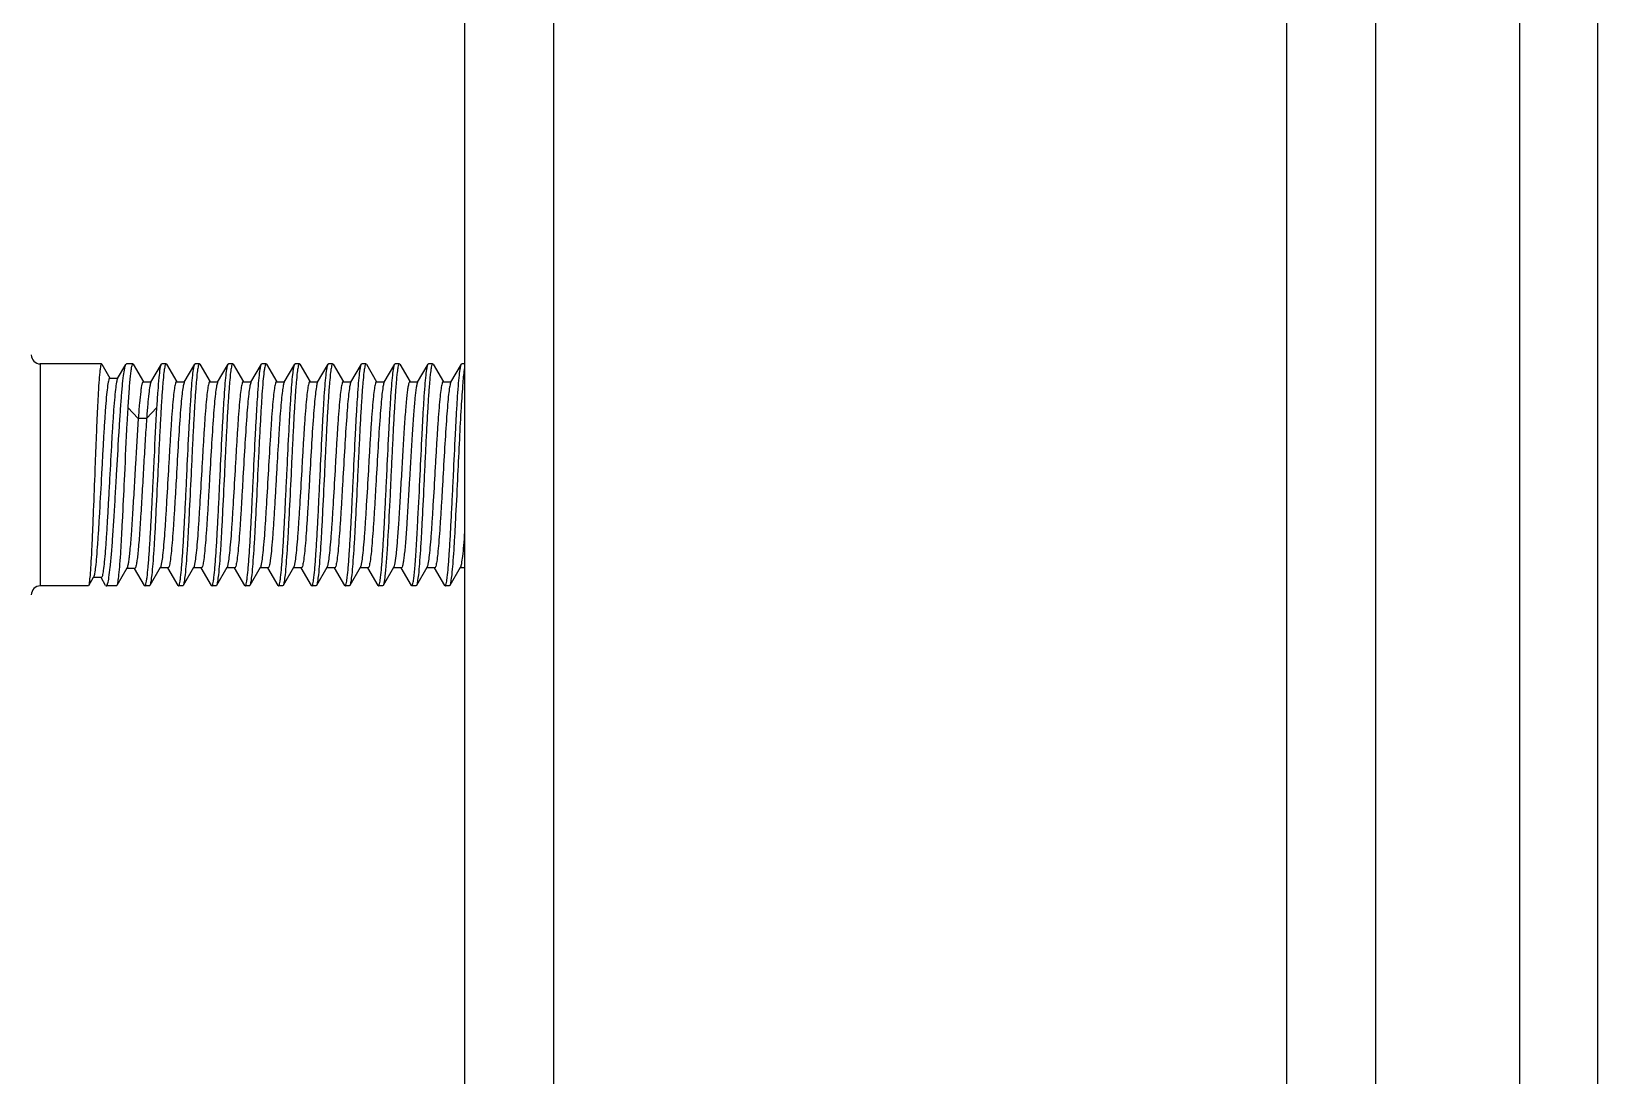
# Model space of a CAD drawing. Extents: x 27938 to 1507990, y 110129 to 923079.
# Drawn here: x 555063 to 555639, y 368319 to 368704 of the extents above; entities that cross this region are included whole.
import ezdxf

# ---------------------------------------------------------------- set-up
doc = ezdxf.new("R2010")
doc.units = 0
doc.header["$LTSCALE"] = 1000
doc.header["$MEASUREMENT"] = 0

msp = doc.modelspace()

# ---------------------------------------------------------------- linework, layer by layer
for p, q in [((555639.43, 366391), (555639.43, 369059.47)), ((555610.81, 366675.45), (555610.81, 368938.58)), ((555222.38, 368785.73), (555222.38, 366070.82)), ((555255.09, 368785.73), (555255.09, 366070.82)), ((555524.94, 368785.73), (555524.94, 366070.82)), ((555557.65, 368785.73), (555557.65, 366070.82)), ((555066.18, 368581.29), (555066.18, 368499.52)), ((555088.75, 368581.29), (555066.18, 368581.29)), ((555088.86, 368581.19), (555088.75, 368581.29)), ((555088.86, 368581.19), (555091.86, 368576.04)), ((555094.65, 368575.88), (555097.69, 368581.11)), ((555097.69, 368581.11), (555097.9, 368581.29)), ((555100.23, 368581.29), (555097.9, 368581.29)), ((555100.39, 368581.15), (555100.23, 368581.29)), ((555100.39, 368581.15), (555104.16, 368574.67)), ((555106.94, 368574.5), (555110.79, 368581.15)), ((555112.49, 368581.29), (555110.96, 368581.29)), ((555112.65, 368581.15), (555112.49, 368581.29)), ((555112.65, 368581.15), (555116.43, 368574.67)), ((555119.21, 368574.5), (555123.06, 368581.15)), ((555123.06, 368581.15), (555123.22, 368581.29)), ((555124.76, 368581.29), (555123.22, 368581.29)), ((555124.92, 368581.15), (555124.76, 368581.29)), ((555124.92, 368581.15), (555128.69, 368574.67)), ((555131.47, 368574.5), (555135.33, 368581.15)), ((555135.33, 368581.15), (555135.49, 368581.29)), ((555137.02, 368581.29), (555135.49, 368581.29)), ((555137.18, 368581.15), (555137.02, 368581.29)), ((555137.18, 368581.15), (555140.96, 368574.67)), ((555143.74, 368574.5), (555147.59, 368581.15)), ((555147.59, 368581.15), (555147.75, 368581.29)), ((555149.29, 368581.29), (555147.75, 368581.29)), ((555149.45, 368581.15), (555149.29, 368581.29)), ((555149.45, 368581.15), (555153.23, 368574.67)), ((555156, 368574.5), (555159.86, 368581.15)), ((555161.56, 368581.29), (555160.02, 368581.29)), ((555161.72, 368581.15), (555161.56, 368581.29)), ((555161.72, 368581.15), (555165.49, 368574.67)), ((555168.27, 368574.5), (555172.13, 368581.15)), ((555172.13, 368581.15), (555172.29, 368581.29)), ((555173.82, 368581.29), (555172.29, 368581.29)), ((555173.98, 368581.15), (555173.82, 368581.29)), ((555173.98, 368581.15), (555177.76, 368574.67)), ((555180.54, 368574.5), (555184.39, 368581.15)), ((555184.39, 368581.15), (555184.55, 368581.29)), ((555186.09, 368581.29), (555184.55, 368581.29)), ((555186.25, 368581.15), (555186.09, 368581.29)), ((555186.25, 368581.15), (555190.02, 368574.67)), ((555192.8, 368574.5), (555196.66, 368581.15)), ((555196.66, 368581.15), (555196.82, 368581.29)), ((555198.36, 368581.29), (555196.82, 368581.29)), ((555198.52, 368581.15), (555198.36, 368581.29)), ((555198.52, 368581.15), (555202.29, 368574.67)), ((555205.07, 368574.5), (555208.92, 368581.15)), ((555208.92, 368581.15), (555209.09, 368581.29)), ((555210.62, 368581.29), (555209.09, 368581.29)), ((555210.78, 368581.15), (555210.62, 368581.29)), ((555210.78, 368581.15), (555214.56, 368574.67)), ((555217.34, 368574.5), (555221.19, 368581.15)), ((555221.19, 368581.15), (555221.35, 368581.29)), ((555222.38, 368581.29), (555221.35, 368581.29)), ((555091.77, 368576.04), (555094.74, 368576.04)), ((555104.06, 368574.67), (555107.04, 368574.67)), ((555116.33, 368574.67), (555119.3, 368574.67)), ((555119.21, 368574.5), (555119.13, 368574.35)), ((555128.6, 368574.67), (555131.57, 368574.67)), ((555131.47, 368574.5), (555131.39, 368574.34)), ((555140.86, 368574.67), (555143.83, 368574.67)), ((555143.74, 368574.5), (555143.66, 368574.33)), ((555153.13, 368574.67), (555156.1, 368574.67)), ((555165.4, 368574.67), (555168.37, 368574.67)), ((555168.27, 368574.5), (555168.18, 368574.31)), ((555177.66, 368574.67), (555180.63, 368574.67)), ((555180.54, 368574.5), (555180.44, 368574.31)), ((555189.93, 368574.67), (555192.9, 368574.67)), ((555192.8, 368574.5), (555192.71, 368574.3)), ((555202.2, 368574.67), (555205.17, 368574.67)), ((555214.46, 368574.67), (555217.43, 368574.67)), ((555217.34, 368574.5), (555217.23, 368574.28)), ((555102.27, 368561.15), (555098.43, 368565.16)), ((555105.33, 368561.15), (555102.27, 368561.15)), ((555109.16, 368565.16), (555105.33, 368561.15)), ((555146.33, 368542.63), (555146.22, 368540.4)), ((555156.95, 368540.4), (555157.06, 368542.63)), ((555098.11, 368506.07), (555094.37, 368499.64)), ((555100.99, 368505.91), (555098.02, 368505.91)), ((555104.51, 368499.67), (555100.89, 368505.91)), ((555110.39, 368506.31), (555106.52, 368499.66)), ((555113.26, 368506.14), (555110.29, 368506.14)), ((555116.93, 368499.66), (555113.17, 368506.14)), ((555122.66, 368506.31), (555118.79, 368499.66)), ((555125.53, 368506.14), (555122.56, 368506.14)), ((555129.19, 368499.66), (555125.43, 368506.14)), ((555134.92, 368506.31), (555131.05, 368499.66)), ((555137.8, 368506.14), (555134.83, 368506.14)), ((555141.46, 368499.66), (555137.7, 368506.14)), ((555147.19, 368506.31), (555143.32, 368499.66)), ((555150.06, 368506.14), (555147.09, 368506.14)), ((555153.73, 368499.66), (555149.97, 368506.14)), ((555159.45, 368506.31), (555155.58, 368499.66)), ((555162.33, 368506.14), (555159.36, 368506.14)), ((555165.99, 368499.66), (555162.23, 368506.14)), ((555171.72, 368506.31), (555167.85, 368499.66)), ((555174.6, 368506.14), (555171.63, 368506.14)), ((555178.26, 368499.66), (555174.5, 368506.14)), ((555183.99, 368506.31), (555180.12, 368499.66)), ((555186.86, 368506.14), (555183.89, 368506.14)), ((555190.53, 368499.66), (555186.77, 368506.14)), ((555196.25, 368506.31), (555192.38, 368499.66)), ((555199.13, 368506.14), (555196.16, 368506.14)), ((555202.79, 368499.66), (555199.03, 368506.14)), ((555208.52, 368506.31), (555204.65, 368499.66)), ((555211.39, 368506.14), (555208.42, 368506.14)), ((555215.06, 368499.66), (555211.3, 368506.14)), ((555220.79, 368506.31), (555216.92, 368499.66)), ((555222.38, 368506.14), (555220.69, 368506.14)), ((555083.87, 368499.52), (555066.18, 368499.52)), ((555083.96, 368499.59), (555083.87, 368499.52)), ((555085.71, 368502.61), (555083.96, 368499.59)), ((555085.8, 368502.76), (555085.71, 368502.61)), ((555088.69, 368502.61), (555085.71, 368502.61)), ((555090.27, 368499.74), (555088.62, 368502.57)), ((555090.27, 368499.74), (555090.52, 368499.52)), ((555094.23, 368499.52), (555090.52, 368499.52)), ((555094.37, 368499.64), (555094.23, 368499.52)), ((555104.51, 368499.67), (555104.69, 368499.52)), ((555106.36, 368499.52), (555104.69, 368499.52)), ((555106.52, 368499.66), (555106.36, 368499.52)), ((555116.93, 368499.66), (555117.09, 368499.52)), ((555118.63, 368499.52), (555117.09, 368499.52)), ((555118.79, 368499.66), (555118.63, 368499.52)), ((555129.19, 368499.66), (555129.36, 368499.52)), ((555130.89, 368499.52), (555129.36, 368499.52)), ((555131.05, 368499.66), (555130.89, 368499.52)), ((555141.46, 368499.66), (555141.62, 368499.52)), ((555143.16, 368499.52), (555141.62, 368499.52)), ((555143.32, 368499.66), (555143.16, 368499.52)), ((555153.73, 368499.66), (555153.89, 368499.52)), ((555155.42, 368499.52), (555153.89, 368499.52)), ((555155.58, 368499.66), (555155.42, 368499.52)), ((555165.99, 368499.66), (555166.15, 368499.52)), ((555167.69, 368499.52), (555166.15, 368499.52)), ((555167.85, 368499.66), (555167.69, 368499.52)), ((555178.26, 368499.66), (555178.42, 368499.52)), ((555179.96, 368499.52), (555178.42, 368499.52)), ((555180.12, 368499.66), (555179.96, 368499.52)), ((555190.53, 368499.66), (555190.69, 368499.52)), ((555192.22, 368499.52), (555190.69, 368499.52)), ((555192.38, 368499.66), (555192.22, 368499.52)), ((555202.79, 368499.66), (555202.95, 368499.52)), ((555204.49, 368499.52), (555202.95, 368499.52)), ((555204.65, 368499.66), (555204.49, 368499.52)), ((555215.06, 368499.66), (555215.22, 368499.52)), ((555216.76, 368499.52), (555215.22, 368499.52)), ((555216.92, 368499.66), (555216.76, 368499.52))]:
    msp.add_line(p, q)
for centre, start, end in [((555066.18, 368584.56), 180, 270), ((555066.18, 368496.25), 90, 180)]:
    msp.add_arc(centre, 3.27, start, end)
for points, knots in [([(555088.75, 368581.29), (555088.66, 368581.29), (555088.52, 368580.94), (555088.4, 368580.41), (555088.24, 368579.4), (555088.01, 368577.39), (555087.74, 368573.97), (555087.44, 368568.95), (555087.14, 368562.83), (555086.83, 368555.85), (555086.53, 368548.28), (555086.33, 368543.06), (555086.23, 368540.4)], [0, 0, 0, 0, 0.006203, 0.021073, 0.045141, 0.078305, 0.170688, 0.294821, 0.44599, 0.618417, 0.805472, 1, 1, 1, 1]), ([(555094.29, 368540.4), (555094.57, 368545.32), (555094.98, 368552.48), (555095.56, 368561.65), (555095.97, 368567.6), (555096.39, 368572.62), (555096.77, 368576.57), (555097.19, 368579.26), (555097.44, 368580.68), (555097.69, 368581.11)], [0, 0, 0, 0, 0.361155, 0.526427, 0.673911, 0.798642, 0.896457, 0.964179, 1, 1, 1, 1]), ([(555100.23, 368581.29), (555100.11, 368581.29), (555099.91, 368580.81), (555099.74, 368580.08), (555099.51, 368578.7), (555099.3, 368576.88), (555099.08, 368574.56), (555098.77, 368570.6), (555098.56, 368567.42), (555098.43, 368565.16)], [0, 0, 0, 0, 0.021546, 0.072917, 0.155846, 0.269667, 0.412995, 0.584026, 1, 1, 1, 1]), ([(555109.16, 368565.16), (555109.28, 368567.23), (555109.52, 368570.94), (555109.91, 368575.74), (555110.24, 368578.82), (555110.55, 368580.44), (555110.69, 368580.98), (555110.79, 368581.15)], [0, 0, 0, 0, 0.387446, 0.690986, 0.897716, 0.962073, 1, 1, 1, 1]), ([(555112.49, 368581.29), (555112.4, 368581.29), (555112.22, 368580.96), (555112.08, 368580.41), (555111.88, 368579.4), (555111.61, 368577.38), (555111.29, 368573.96), (555110.92, 368568.95), (555110.55, 368562.83), (555110.18, 368555.85), (555109.8, 368548.28), (555109.55, 368543.06), (555109.43, 368540.4)], [0, 0, 0, 0, 0.006697, 0.021779, 0.045964, 0.079194, 0.171609, 0.295674, 0.446694, 0.618911, 0.805729, 1, 1, 1, 1]), ([(555110.79, 368581.15), (555110.82, 368581.19), (555110.86, 368581.25), (555110.93, 368581.29), (555110.96, 368581.29)], [0, 0, 0, 0, 0.600476, 1, 1, 1, 1]), ([(555120.16, 368540.4), (555120.39, 368545.36), (555120.73, 368552.58), (555121.23, 368561.81), (555121.58, 368567.78), (555121.94, 368572.81), (555122.25, 368576.74), (555122.63, 368579.37), (555122.83, 368580.76), (555123.06, 368581.15)], [0, 0, 0, 0, 0.363963, 0.530225, 0.678242, 0.802937, 0.90006, 0.966368, 1, 1, 1, 1]), ([(555124.76, 368581.29), (555124.67, 368581.29), (555124.49, 368580.96), (555124.34, 368580.41), (555124.15, 368579.4), (555123.88, 368577.38), (555123.55, 368573.97), (555123.19, 368568.95), (555122.82, 368562.83), (555122.44, 368555.85), (555122.07, 368548.28), (555121.82, 368543.06), (555121.69, 368540.4)], [0, 0, 0, 0, 0.006689, 0.021764, 0.045941, 0.079165, 0.171569, 0.295632, 0.446659, 0.618889, 0.805716, 1, 1, 1, 1]), ([(555132.42, 368540.4), (555132.66, 368545.36), (555133, 368552.58), (555133.49, 368561.81), (555133.84, 368567.78), (555134.2, 368572.81), (555134.52, 368576.74), (555134.9, 368579.37), (555135.1, 368580.76), (555135.33, 368581.15)], [0, 0, 0, 0, 0.363959, 0.530225, 0.678245, 0.80294, 0.900061, 0.966367, 1, 1, 1, 1]), ([(555137.02, 368581.29), (555136.93, 368581.29), (555136.75, 368580.96), (555136.61, 368580.41), (555136.42, 368579.4), (555136.15, 368577.39), (555135.82, 368573.97), (555135.46, 368568.95), (555135.08, 368562.83), (555134.71, 368555.85), (555134.33, 368548.28), (555134.08, 368543.06), (555133.96, 368540.4)], [0, 0, 0, 0, 0.00668, 0.021743, 0.045911, 0.079128, 0.171521, 0.29558, 0.446613, 0.618858, 0.805701, 1, 1, 1, 1]), ([(555144.69, 368540.4), (555144.92, 368545.36), (555145.27, 368552.58), (555145.76, 368561.81), (555146.11, 368567.78), (555146.47, 368572.81), (555146.79, 368576.74), (555147.16, 368579.37), (555147.36, 368580.76), (555147.59, 368581.15)], [0, 0, 0, 0, 0.363957, 0.530226, 0.678247, 0.80294, 0.900059, 0.966367, 1, 1, 1, 1]), ([(555149.29, 368581.29), (555149.2, 368581.29), (555149.03, 368580.99), (555148.89, 368580.47), (555148.7, 368579.53), (555148.44, 368577.65), (555148.13, 368574.45), (555147.78, 368569.74), (555147.42, 368563.98), (555147.05, 368557.38), (555146.69, 368550.16), (555146.45, 368545.18), (555146.33, 368542.63)], [0, 0, 0, 0, 0.006689, 0.021571, 0.045424, 0.078208, 0.169526, 0.292465, 0.442701, 0.6149, 0.802905, 1, 1, 1, 1]), ([(555157.06, 368542.63), (555157.29, 368547.36), (555157.62, 368554.22), (555158.09, 368562.98), (555158.43, 368568.61), (555158.77, 368573.32), (555159.08, 368577), (555159.44, 368579.47), (555159.64, 368580.78), (555159.86, 368581.15)], [0, 0, 0, 0, 0.367266, 0.533405, 0.680662, 0.804347, 0.900563, 0.966339, 1, 1, 1, 1]), ([(555161.56, 368581.29), (555161.47, 368581.29), (555161.29, 368580.96), (555161.14, 368580.41), (555160.95, 368579.4), (555160.68, 368577.38), (555160.35, 368573.97), (555159.99, 368568.95), (555159.62, 368562.83), (555159.24, 368555.85), (555158.87, 368548.28), (555158.62, 368543.06), (555158.49, 368540.4)], [0, 0, 0, 0, 0.006689, 0.021763, 0.04594, 0.079164, 0.171568, 0.295631, 0.446657, 0.618886, 0.805714, 1, 1, 1, 1]), ([(555159.86, 368581.15), (555159.88, 368581.19), (555159.92, 368581.25), (555159.99, 368581.29), (555160.02, 368581.29)], [0, 0, 0, 0, 0.600612, 1, 1, 1, 1]), ([(555169.22, 368540.4), (555169.46, 368545.36), (555169.8, 368552.58), (555170.29, 368561.81), (555170.64, 368567.78), (555171, 368572.81), (555171.32, 368576.74), (555171.7, 368579.37), (555171.9, 368580.76), (555172.13, 368581.15)], [0, 0, 0, 0, 0.363961, 0.530225, 0.678245, 0.802939, 0.90006, 0.966367, 1, 1, 1, 1]), ([(555173.82, 368581.29), (555173.73, 368581.29), (555173.55, 368580.96), (555173.41, 368580.41), (555173.22, 368579.4), (555172.95, 368577.39), (555172.62, 368573.97), (555172.25, 368568.95), (555171.88, 368562.83), (555171.51, 368555.85), (555171.13, 368548.28), (555170.88, 368543.06), (555170.76, 368540.4)], [0, 0, 0, 0, 0.006676, 0.021733, 0.045899, 0.079113, 0.171508, 0.295569, 0.446596, 0.61884, 0.805693, 1, 1, 1, 1]), ([(555181.49, 368540.4), (555181.72, 368545.36), (555182.07, 368552.58), (555182.56, 368561.81), (555182.91, 368567.78), (555183.27, 368572.81), (555183.58, 368576.74), (555183.96, 368579.37), (555184.16, 368580.76), (555184.39, 368581.15)], [0, 0, 0, 0, 0.363962, 0.530226, 0.678239, 0.802933, 0.900057, 0.966368, 1, 1, 1, 1]), ([(555186.09, 368581.29), (555186, 368581.29), (555185.82, 368580.96), (555185.68, 368580.41), (555185.48, 368579.4), (555185.21, 368577.38), (555184.89, 368573.96), (555184.52, 368568.95), (555184.15, 368562.83), (555183.77, 368555.85), (555183.4, 368548.28), (555183.15, 368543.06), (555183.02, 368540.4)], [0, 0, 0, 0, 0.006697, 0.021779, 0.045964, 0.079195, 0.171609, 0.295674, 0.446694, 0.618911, 0.805729, 1, 1, 1, 1]), ([(555193.75, 368540.4), (555193.99, 368545.36), (555194.33, 368552.58), (555194.82, 368561.81), (555195.17, 368567.78), (555195.53, 368572.81), (555195.85, 368576.74), (555196.23, 368579.37), (555196.43, 368580.76), (555196.66, 368581.15)], [0, 0, 0, 0, 0.363963, 0.530225, 0.678242, 0.802937, 0.90006, 0.966368, 1, 1, 1, 1]), ([(555198.36, 368581.29), (555198.26, 368581.29), (555198.08, 368580.96), (555197.94, 368580.41), (555197.75, 368579.4), (555197.48, 368577.38), (555197.15, 368573.97), (555196.79, 368568.95), (555196.41, 368562.83), (555196.04, 368555.85), (555195.67, 368548.28), (555195.42, 368543.06), (555195.29, 368540.4)], [0, 0, 0, 0, 0.006686, 0.021758, 0.045933, 0.079154, 0.171555, 0.295617, 0.446646, 0.618881, 0.805711, 1, 1, 1, 1]), ([(555206.02, 368540.4), (555206.26, 368545.36), (555206.6, 368552.58), (555207.09, 368561.81), (555207.44, 368567.78), (555207.8, 368572.81), (555208.12, 368576.74), (555208.5, 368579.37), (555208.7, 368580.76), (555208.92, 368581.15)], [0, 0, 0, 0, 0.363958, 0.530225, 0.678245, 0.80294, 0.90006, 0.966367, 1, 1, 1, 1]), ([(555210.62, 368581.29), (555210.53, 368581.29), (555210.35, 368580.96), (555210.21, 368580.41), (555210.01, 368579.4), (555209.75, 368577.39), (555209.42, 368573.97), (555209.05, 368568.95), (555208.68, 368562.83), (555208.31, 368555.85), (555207.93, 368548.28), (555207.68, 368543.06), (555207.56, 368540.4)], [0, 0, 0, 0, 0.006677, 0.021736, 0.045902, 0.079117, 0.171507, 0.295565, 0.446598, 0.618848, 0.805696, 1, 1, 1, 1]), ([(555218.29, 368540.4), (555218.52, 368545.36), (555218.87, 368552.58), (555219.36, 368561.81), (555219.71, 368567.78), (555220.07, 368572.81), (555220.38, 368576.74), (555220.76, 368579.37), (555220.96, 368580.76), (555221.19, 368581.15)], [0, 0, 0, 0, 0.363957, 0.530228, 0.678248, 0.80294, 0.900058, 0.966367, 1, 1, 1, 1]), ([(555222.38, 368579.89), (555222.04, 368578.07), (555221.62, 368573.19), (555221.01, 368564.4), (555220.43, 368553.07), (555220.03, 368544.78), (555219.82, 368540.4)], [0, 0, 0, 0, 0.140058, 0.370691, 0.667791, 1, 1, 1, 1]), ([(555091.77, 368576.04), (555091.68, 368576.04), (555091.5, 368575.76), (555091.36, 368575.26), (555091.16, 368574.4), (555090.9, 368572.64), (555090.57, 368569.68), (555090.21, 368565.33), (555089.84, 368560.03), (555089.47, 368553.98), (555089.11, 368547.4), (555088.62, 368538.29), (555088.14, 368529.31), (555087.64, 368520.77), (555087.29, 368515.23), (555086.93, 368510.57), (555086.6, 368506.91), (555086.23, 368504.44), (555086.02, 368503.14), (555085.8, 368502.76)], [0, 0, 0, 0, 0.003488, 0.010904, 0.022688, 0.038824, 0.083607, 0.143647, 0.216697, 0.300025, 0.390537, 0.484902, 0.671459, 0.756962, 0.833182, 0.897479, 0.947675, 0.982144, 1, 1, 1, 1]), ([(555094.65, 368575.88), (555094.42, 368575.48), (555094.2, 368574.1), (555093.81, 368571.52), (555093.47, 368567.71), (555093.1, 368562.88), (555092.73, 368557.19), (555092.23, 368548.53), (555091.75, 368539.49), (555091.26, 368530.4), (555090.9, 368523.92), (555090.54, 368518), (555090.18, 368512.86), (555089.83, 368508.66), (555089.5, 368505.59), (555089.18, 368503.68), (555088.94, 368502.87), (555088.77, 368502.61), (555088.69, 368502.61)], [0, 0, 0, 0, 0.018844, 0.055045, 0.107437, 0.174076, 0.252464, 0.339678, 0.527511, 0.621285, 0.710453, 0.791854, 0.862644, 0.920393, 0.963178, 0.989688, 0.996707, 1, 1, 1, 1]), ([(555104.06, 368574.67), (555103.96, 368574.67), (555103.75, 368574.29), (555103.58, 368573.65), (555103.35, 368572.5), (555103.04, 368570.21), (555102.66, 368566.36), (555102.4, 368563.04), (555102.27, 368561.15)], [0, 0, 0, 0, 0.023235, 0.075178, 0.15823, 0.271917, 0.585415, 1, 1, 1, 1]), ([(555106.94, 368574.5), (555106.69, 368574.08), (555106.46, 368572.64), (555106.05, 368569.92), (555105.7, 368565.91), (555105.46, 368562.86), (555105.33, 368561.15)], [0, 0, 0, 0, 0.108395, 0.316903, 0.618184, 1, 1, 1, 1]), ([(555116.33, 368574.67), (555116.25, 368574.67), (555116.07, 368574.43), (555115.83, 368573.64), (555115.5, 368571.83), (555115.17, 368568.91), (555114.81, 368564.92), (555114.45, 368560.07), (555114.09, 368554.5), (555113.72, 368548.43), (555113.24, 368539.95), (555112.76, 368531.55), (555112.27, 368523.53), (555111.91, 368518.29), (555111.54, 368513.84), (555111.21, 368510.34), (555110.83, 368507.95), (555110.61, 368506.68), (555110.39, 368506.31)], [0, 0, 0, 0, 0.003515, 0.010772, 0.037949, 0.081609, 0.140308, 0.211978, 0.294061, 0.383612, 0.477415, 0.664253, 0.750571, 0.827952, 0.893624, 0.945254, 0.981055, 1, 1, 1, 1]), ([(555119.13, 368574.35), (555118.94, 368573.88), (555118.69, 368572.5), (555118.33, 368569.92), (555117.99, 368566.3), (555117.48, 368559.8), (555116.89, 368550.28), (555116.32, 368540.18), (555115.84, 368531.82), (555115.48, 368525.85), (555115.12, 368520.4), (555114.77, 368515.65), (555114.41, 368511.76), (555114.08, 368508.91), (555113.76, 368507.14), (555113.52, 368506.37), (555113.34, 368506.14), (555113.26, 368506.14)], [0, 0, 0, 0, 0.022098, 0.060554, 0.114206, 0.18123, 0.34569, 0.53115, 0.623722, 0.711849, 0.792446, 0.862698, 0.92016, 0.962863, 0.989437, 0.99654, 1, 1, 1, 1]), ([(555128.6, 368574.67), (555128.52, 368574.67), (555128.34, 368574.43), (555128.1, 368573.64), (555127.77, 368571.83), (555127.43, 368568.91), (555127.08, 368564.92), (555126.72, 368560.07), (555126.35, 368554.5), (555125.99, 368548.43), (555125.5, 368539.95), (555125.03, 368531.55), (555124.53, 368523.53), (555124.17, 368518.29), (555123.81, 368513.84), (555123.47, 368510.34), (555123.1, 368507.95), (555122.87, 368506.68), (555122.66, 368506.31)], [0, 0, 0, 0, 0.003515, 0.010772, 0.037949, 0.081609, 0.140308, 0.211978, 0.294061, 0.383612, 0.477415, 0.664253, 0.750571, 0.827952, 0.893624, 0.945254, 0.981055, 1, 1, 1, 1]), ([(555131.39, 368574.34), (555131.2, 368573.87), (555130.95, 368572.49), (555130.6, 368569.9), (555130.26, 368566.27), (555129.75, 368559.76), (555129.16, 368550.25), (555128.58, 368540.15), (555128.1, 368531.79), (555127.75, 368525.83), (555127.39, 368520.39), (555127.03, 368515.64), (555126.68, 368511.76), (555126.35, 368508.9), (555126.03, 368507.14), (555125.79, 368506.37), (555125.61, 368506.14), (555125.53, 368506.14)], [0, 0, 0, 0, 0.022237, 0.060809, 0.11455, 0.181633, 0.346125, 0.531524, 0.624042, 0.712107, 0.792639, 0.862829, 0.920237, 0.962898, 0.989446, 0.996542, 1, 1, 1, 1]), ([(555140.86, 368574.67), (555140.78, 368574.67), (555140.6, 368574.43), (555140.36, 368573.64), (555140.04, 368571.83), (555139.7, 368568.91), (555139.34, 368564.92), (555138.98, 368560.07), (555138.62, 368554.5), (555138.26, 368548.43), (555137.77, 368539.95), (555137.3, 368531.55), (555136.8, 368523.53), (555136.44, 368518.29), (555136.07, 368513.84), (555135.74, 368510.34), (555135.37, 368507.95), (555135.14, 368506.68), (555134.92, 368506.31)], [0, 0, 0, 0, 0.003515, 0.010772, 0.037949, 0.081609, 0.140308, 0.211978, 0.294061, 0.383612, 0.477416, 0.664253, 0.750571, 0.827952, 0.893624, 0.945254, 0.981055, 1, 1, 1, 1]), ([(555143.66, 368574.33), (555143.46, 368573.86), (555143.22, 368572.47), (555142.86, 368569.87), (555142.52, 368566.24), (555142.01, 368559.73), (555141.42, 368550.21), (555140.85, 368540.12), (555140.37, 368531.77), (555140.01, 368525.81), (555139.65, 368520.37), (555139.3, 368515.63), (555138.94, 368511.75), (555138.61, 368508.9), (555138.29, 368507.14), (555138.05, 368506.37), (555137.88, 368506.14), (555137.8, 368506.14)], [0, 0, 0, 0, 0.022376, 0.061065, 0.114893, 0.182035, 0.346559, 0.531898, 0.624361, 0.712364, 0.792832, 0.86296, 0.920314, 0.962934, 0.989455, 0.996544, 1, 1, 1, 1]), ([(555153.13, 368574.67), (555153.05, 368574.67), (555152.87, 368574.43), (555152.63, 368573.65), (555152.3, 368571.85), (555151.97, 368568.94), (555151.61, 368564.99), (555151.26, 368560.16), (555150.75, 368552.49), (555150.41, 368546.44), (555150.17, 368542.27)], [0, 0, 0, 0, 0.007368, 0.022553, 0.07941, 0.170757, 0.293599, 0.443643, 0.615565, 1, 1, 1, 1]), ([(555156, 368574.5), (555155.81, 368574.16), (555155.59, 368573.03), (555155.25, 368570.91), (555154.93, 368567.8), (555154.59, 368563.85), (555154.25, 368559.16), (555153.79, 368551.89), (555153.46, 368546.19), (555153.24, 368542.27)], [0, 0, 0, 0, 0.036414, 0.10397, 0.201071, 0.324823, 0.471425, 0.636308, 1, 1, 1, 1]), ([(555165.4, 368574.67), (555165.32, 368574.67), (555165.14, 368574.43), (555164.89, 368573.64), (555164.57, 368571.83), (555164.23, 368568.91), (555163.87, 368564.92), (555163.52, 368560.07), (555163.15, 368554.5), (555162.79, 368548.43), (555162.3, 368539.95), (555161.83, 368531.55), (555161.33, 368523.53), (555160.97, 368518.29), (555160.61, 368513.84), (555160.27, 368510.34), (555159.9, 368507.95), (555159.67, 368506.68), (555159.45, 368506.31)], [0, 0, 0, 0, 0.003516, 0.010772, 0.037949, 0.081609, 0.140308, 0.211978, 0.294061, 0.383612, 0.477416, 0.664254, 0.750571, 0.827952, 0.893624, 0.945254, 0.981055, 1, 1, 1, 1]), ([(555168.18, 368574.31), (555167.99, 368573.83), (555167.74, 368572.43), (555167.39, 368569.82), (555167.05, 368566.17), (555166.54, 368559.66), (555165.95, 368550.15), (555165.38, 368540.06), (555164.9, 368531.72), (555164.54, 368525.77), (555164.18, 368520.34), (555163.83, 368515.61), (555163.47, 368511.74), (555163.15, 368508.89), (555162.82, 368507.14), (555162.58, 368506.37), (555162.41, 368506.14), (555162.33, 368506.14)], [0, 0, 0, 0, 0.022654, 0.061574, 0.115578, 0.182837, 0.347426, 0.532643, 0.624999, 0.712877, 0.793216, 0.863221, 0.920468, 0.963004, 0.989473, 0.996549, 1, 1, 1, 1]), ([(555177.66, 368574.67), (555177.58, 368574.67), (555177.4, 368574.43), (555177.16, 368573.64), (555176.83, 368571.83), (555176.5, 368568.91), (555176.14, 368564.92), (555175.78, 368560.07), (555175.42, 368554.5), (555175.05, 368548.43), (555174.57, 368539.95), (555174.1, 368531.55), (555173.6, 368523.53), (555173.24, 368518.29), (555172.87, 368513.84), (555172.54, 368510.34), (555172.17, 368507.95), (555171.94, 368506.68), (555171.72, 368506.31)], [0, 0, 0, 0, 0.003516, 0.010771, 0.037949, 0.081609, 0.140308, 0.211978, 0.294061, 0.383613, 0.477416, 0.664254, 0.750571, 0.827952, 0.893624, 0.945254, 0.981055, 1, 1, 1, 1]), ([(555180.44, 368574.31), (555180.25, 368573.82), (555180.01, 368572.42), (555179.65, 368569.8), (555179.31, 368566.14), (555178.8, 368559.63), (555178.21, 368550.11), (555177.64, 368540.03), (555177.16, 368531.69), (555176.81, 368525.75), (555176.45, 368520.33), (555176.09, 368515.6), (555175.74, 368511.73), (555175.41, 368508.89), (555175.09, 368507.14), (555174.85, 368506.37), (555174.67, 368506.14), (555174.6, 368506.14)], [0, 0, 0, 0, 0.022792, 0.061828, 0.11592, 0.183237, 0.347858, 0.533014, 0.625317, 0.713133, 0.793408, 0.863351, 0.920544, 0.963039, 0.989482, 0.996551, 1, 1, 1, 1]), ([(555189.93, 368574.67), (555189.85, 368574.67), (555189.67, 368574.43), (555189.43, 368573.64), (555189.1, 368571.83), (555188.77, 368568.91), (555188.41, 368564.92), (555188.05, 368560.07), (555187.68, 368554.5), (555187.32, 368548.43), (555186.84, 368539.95), (555186.36, 368531.55), (555185.86, 368523.53), (555185.5, 368518.29), (555185.14, 368513.84), (555184.8, 368510.34), (555184.43, 368507.95), (555184.21, 368506.68), (555183.99, 368506.31)], [0, 0, 0, 0, 0.003516, 0.010771, 0.037949, 0.081609, 0.140308, 0.211978, 0.294061, 0.383613, 0.477416, 0.664254, 0.750571, 0.827952, 0.893624, 0.945254, 0.981055, 1, 1, 1, 1]), ([(555192.71, 368574.3), (555192.52, 368573.81), (555192.27, 368572.4), (555191.92, 368569.77), (555191.58, 368566.11), (555191.07, 368559.59), (555190.48, 368550.08), (555189.91, 368540), (555189.43, 368531.67), (555189.07, 368525.73), (555188.71, 368520.31), (555188.36, 368515.59), (555188.01, 368511.73), (555187.68, 368508.89), (555187.36, 368507.14), (555187.12, 368506.37), (555186.94, 368506.14), (555186.86, 368506.14)], [0, 0, 0, 0, 0.022931, 0.062083, 0.116262, 0.183637, 0.34829, 0.533386, 0.625634, 0.713389, 0.793599, 0.863481, 0.920621, 0.963074, 0.989491, 0.996553, 1, 1, 1, 1]), ([(555202.2, 368574.67), (555202.06, 368574.67), (555201.83, 368574.15), (555201.64, 368573.34), (555201.38, 368571.82), (555201.14, 368569.84), (555200.88, 368567.31), (555200.53, 368563.08), (555200.1, 368556.88), (555199.6, 368548.71), (555199.1, 368539.96), (555198.61, 368531.24), (555198.25, 368525.5), (555198.07, 368522.75)], [0, 0, 0, 0, 0.007549, 0.025288, 0.053782, 0.092698, 0.14142, 0.199125, 0.337396, 0.498012, 0.669894, 0.841157, 1, 1, 1, 1]), ([(555205.07, 368574.5), (555204.95, 368574.29), (555204.77, 368573.64), (555204.4, 368571.7), (555204.01, 368568.06), (555203.54, 368562.46), (555203.07, 368555.46), (555202.6, 368547.52), (555201.97, 368536.51), (555201.5, 368528.2), (555201.14, 368522.75)], [0, 0, 0, 0, 0.014139, 0.038106, 0.114569, 0.22512, 0.362916, 0.519336, 0.684562, 1, 1, 1, 1]), ([(555214.46, 368574.67), (555214.38, 368574.67), (555214.2, 368574.43), (555213.96, 368573.64), (555213.63, 368571.83), (555213.3, 368568.91), (555212.94, 368564.92), (555212.58, 368560.07), (555212.22, 368554.5), (555211.85, 368548.43), (555211.37, 368539.95), (555210.89, 368531.55), (555210.4, 368523.53), (555210.04, 368518.29), (555209.67, 368513.84), (555209.34, 368510.34), (555208.97, 368507.95), (555208.74, 368506.68), (555208.52, 368506.31)], [0, 0, 0, 0, 0.003516, 0.010771, 0.037949, 0.081609, 0.140308, 0.211978, 0.294061, 0.383613, 0.477416, 0.664254, 0.750571, 0.827952, 0.893624, 0.945254, 0.981055, 1, 1, 1, 1]), ([(555217.23, 368574.28), (555217.05, 368573.78), (555216.79, 368572.36), (555216.44, 368569.72), (555216.1, 368566.05), (555215.59, 368559.53), (555215.01, 368550.01), (555214.44, 368539.94), (555213.96, 368531.62), (555213.6, 368525.69), (555213.24, 368520.28), (555212.89, 368515.57), (555212.54, 368511.71), (555212.21, 368508.88), (555211.89, 368507.13), (555211.65, 368506.37), (555211.47, 368506.14), (555211.39, 368506.14)], [0, 0, 0, 0, 0.023208, 0.06259, 0.116944, 0.184435, 0.349152, 0.534126, 0.626268, 0.713899, 0.79398, 0.86374, 0.920773, 0.963144, 0.989509, 0.996558, 1, 1, 1, 1]), ([(555098.43, 368565.16), (555098.32, 368563.29), (555097.85, 368555.04), (555097.47, 368546.79), (555097.17, 368540.4)], [0, 0, 0, 0, 0.22604, 1, 1, 1, 1]), ([(555102.27, 368561.15), (555101.87, 368555.57), (555101.37, 368546.95), (555100.72, 368535.41), (555100.22, 368526.86), (555099.72, 368519.25), (555099.29, 368513.75), (555098.92, 368510.22), (555098.67, 368508.33), (555098.42, 368507.01), (555098.24, 368506.3), (555098.11, 368506.07)], [0, 0, 0, 0, 0.303539, 0.468638, 0.62733, 0.768529, 0.882427, 0.926602, 0.961222, 0.985757, 1, 1, 1, 1]), ([(555105.33, 368561.15), (555105.14, 368558.38), (555104.76, 368552.52), (555104.24, 368543.48), (555103.71, 368534.21), (555103.19, 368525.4), (555102.74, 368518.67), (555102.36, 368514.02), (555102.1, 368511.24), (555101.84, 368509.06), (555101.57, 368507.38), (555101.37, 368506.49), (555101.13, 368505.91), (555100.99, 368505.91)], [0, 0, 0, 0, 0.15003, 0.317321, 0.489066, 0.652114, 0.794019, 0.853588, 0.904016, 0.944371, 0.97394, 0.992316, 1, 1, 1, 1]), ([(555107.88, 368540.4), (555107.98, 368542.61), (555108.39, 368550.86), (555108.8, 368559.11), (555109.16, 368565.16)], [0, 0, 0, 0, 0.2673, 1, 1, 1, 1]), ([(555086.23, 368540.4), (555086.04, 368535.38), (555085.76, 368528.07), (555085.37, 368518.74), (555085.1, 368512.72), (555084.81, 368507.7), (555084.59, 368503.81), (555084.26, 368501.28), (555084.16, 368499.95), (555083.96, 368499.59)], [0, 0, 0, 0, 0.36864, 0.53657, 0.68548, 0.810114, 0.906077, 0.97003, 1, 1, 1, 1]), ([(555090.52, 368499.52), (555090.63, 368499.52), (555090.86, 368499.82), (555091.17, 368500.83), (555091.59, 368503.12), (555092.02, 368506.83), (555092.47, 368511.86), (555092.93, 368517.98), (555093.38, 368524.96), (555093.84, 368532.53), (555094.14, 368537.75), (555094.29, 368540.4)], [0, 0, 0, 0, 0.007547, 0.022985, 0.080637, 0.173055, 0.296975, 0.447746, 0.61965, 0.806111, 1, 1, 1, 1]), ([(555097.17, 368540.4), (555096.94, 368535.43), (555096.6, 368528.19), (555096.12, 368518.94), (555095.79, 368512.95), (555095.44, 368507.93), (555095.14, 368504.01), (555094.77, 368501.4), (555094.59, 368500.03), (555094.37, 368499.64)], [0, 0, 0, 0, 0.365079, 0.53175, 0.679987, 0.804667, 0.901508, 0.967249, 1, 1, 1, 1]), ([(555104.69, 368499.52), (555104.78, 368499.52), (555104.98, 368499.84), (555105.13, 368500.4), (555105.33, 368501.4), (555105.62, 368503.42), (555105.96, 368506.84), (555106.34, 368511.86), (555106.72, 368517.98), (555107.11, 368524.96), (555107.49, 368532.53), (555107.75, 368537.75), (555107.88, 368540.4)], [0, 0, 0, 0, 0.006868, 0.022, 0.046199, 0.079427, 0.17181, 0.295831, 0.44681, 0.618994, 0.805771, 1, 1, 1, 1]), ([(555109.43, 368540.4), (555109.19, 368535.45), (555108.85, 368528.23), (555108.36, 368519), (555108, 368513.02), (555107.65, 368508), (555107.33, 368504.07), (555106.95, 368501.44), (555106.75, 368500.05), (555106.52, 368499.66)], [0, 0, 0, 0, 0.364025, 0.530311, 0.678341, 0.803035, 0.90014, 0.966414, 1, 1, 1, 1]), ([(555117.09, 368499.52), (555117.18, 368499.52), (555117.36, 368499.85), (555117.5, 368500.4), (555117.7, 368501.41), (555117.97, 368503.43), (555118.29, 368506.85), (555118.66, 368511.86), (555119.03, 368517.98), (555119.4, 368524.96), (555119.78, 368532.53), (555120.03, 368537.75), (555120.16, 368540.4)], [0, 0, 0, 0, 0.006693, 0.021771, 0.045952, 0.079179, 0.171588, 0.295652, 0.446676, 0.6189, 0.805722, 1, 1, 1, 1]), ([(555121.69, 368540.4), (555121.45, 368535.45), (555121.11, 368528.23), (555120.62, 368519), (555120.27, 368513.02), (555119.91, 368508), (555119.59, 368504.07), (555119.21, 368501.44), (555119.02, 368500.05), (555118.79, 368499.66)], [0, 0, 0, 0, 0.364027, 0.530312, 0.678339, 0.803032, 0.900139, 0.966415, 1, 1, 1, 1]), ([(555129.36, 368499.52), (555129.45, 368499.52), (555129.63, 368499.85), (555129.77, 368500.4), (555129.96, 368501.41), (555130.23, 368503.43), (555130.56, 368506.85), (555130.92, 368511.86), (555131.3, 368517.98), (555131.67, 368524.96), (555132.05, 368532.53), (555132.29, 368537.75), (555132.42, 368540.4)], [0, 0, 0, 0, 0.006696, 0.021778, 0.045963, 0.079194, 0.171608, 0.295673, 0.446692, 0.618909, 0.805729, 1, 1, 1, 1]), ([(555133.96, 368540.4), (555133.72, 368535.45), (555133.38, 368528.23), (555132.89, 368519), (555132.54, 368513.02), (555132.18, 368508), (555131.86, 368504.07), (555131.48, 368501.44), (555131.28, 368500.05), (555131.05, 368499.66)], [0, 0, 0, 0, 0.364034, 0.530325, 0.678352, 0.803041, 0.900142, 0.966414, 1, 1, 1, 1]), ([(555141.62, 368499.52), (555141.71, 368499.52), (555141.89, 368499.85), (555142.04, 368500.4), (555142.23, 368501.41), (555142.5, 368503.42), (555142.83, 368506.84), (555143.19, 368511.86), (555143.56, 368517.98), (555143.94, 368524.96), (555144.31, 368532.53), (555144.56, 368537.75), (555144.69, 368540.4)], [0, 0, 0, 0, 0.006683, 0.021751, 0.045922, 0.07914, 0.171535, 0.295594, 0.446618, 0.618857, 0.805703, 1, 1, 1, 1]), ([(555146.22, 368540.4), (555145.99, 368535.45), (555145.64, 368528.23), (555145.15, 368519), (555144.8, 368513.02), (555144.44, 368508), (555144.13, 368504.07), (555143.75, 368501.44), (555143.55, 368500.05), (555143.32, 368499.66)], [0, 0, 0, 0, 0.364016, 0.530299, 0.678328, 0.803022, 0.900132, 0.966412, 1, 1, 1, 1]), ([(555150.17, 368542.27), (555149.92, 368537.97), (555149.57, 368531.69), (555149.07, 368523.63), (555148.71, 368518.36), (555148.34, 368513.89), (555148.01, 368510.36), (555147.64, 368507.96), (555147.41, 368506.68), (555147.19, 368506.31)], [0, 0, 0, 0, 0.357179, 0.522363, 0.670515, 0.796289, 0.895183, 0.963748, 1, 1, 1, 1]), ([(555153.24, 368542.27), (555153.1, 368539.95), (555152.85, 368535.4), (555152.46, 368528.76), (555152.07, 368522.59), (555151.69, 368517.16), (555151.31, 368512.69), (555150.97, 368509.64), (555150.69, 368507.83), (555150.49, 368506.94), (555150.34, 368506.42), (555150.15, 368506.14), (555150.06, 368506.14)], [0, 0, 0, 0, 0.191103, 0.376469, 0.548513, 0.700189, 0.825314, 0.918839, 0.952565, 0.977198, 0.992701, 1, 1, 1, 1]), ([(555153.89, 368499.52), (555153.98, 368499.52), (555154.16, 368499.85), (555154.3, 368500.4), (555154.5, 368501.41), (555154.76, 368503.42), (555155.09, 368506.84), (555155.46, 368511.86), (555155.83, 368517.98), (555156.2, 368524.96), (555156.58, 368532.53), (555156.83, 368537.75), (555156.95, 368540.4)], [0, 0, 0, 0, 0.006671, 0.021725, 0.045886, 0.079098, 0.171491, 0.295553, 0.446588, 0.618835, 0.805687, 1, 1, 1, 1]), ([(555158.49, 368540.4), (555158.25, 368535.45), (555157.91, 368528.23), (555157.42, 368519), (555157.07, 368513.02), (555156.71, 368508), (555156.39, 368504.07), (555156.01, 368501.44), (555155.81, 368500.05), (555155.58, 368499.66)], [0, 0, 0, 0, 0.364022, 0.530315, 0.678347, 0.803036, 0.900137, 0.966413, 1, 1, 1, 1]), ([(555166.15, 368499.52), (555166.25, 368499.52), (555166.43, 368499.85), (555166.57, 368500.4), (555166.76, 368501.41), (555167.03, 368503.42), (555167.36, 368506.84), (555167.72, 368511.86), (555168.1, 368517.98), (555168.47, 368524.96), (555168.84, 368532.53), (555169.09, 368537.75), (555169.22, 368540.4)], [0, 0, 0, 0, 0.006673, 0.021728, 0.04589, 0.079102, 0.171488, 0.295544, 0.446579, 0.618833, 0.80569, 1, 1, 1, 1]), ([(555170.76, 368540.4), (555170.52, 368535.45), (555170.18, 368528.23), (555169.69, 368519), (555169.34, 368513.02), (555168.98, 368508), (555168.66, 368504.07), (555168.28, 368501.44), (555168.08, 368500.05), (555167.85, 368499.66)], [0, 0, 0, 0, 0.364021, 0.530312, 0.678344, 0.803036, 0.900139, 0.966413, 1, 1, 1, 1]), ([(555178.42, 368499.52), (555178.51, 368499.52), (555178.69, 368499.85), (555178.83, 368500.4), (555179.03, 368501.41), (555179.3, 368503.42), (555179.62, 368506.84), (555179.99, 368511.86), (555180.36, 368517.98), (555180.74, 368524.96), (555181.11, 368532.53), (555181.36, 368537.75), (555181.49, 368540.4)], [0, 0, 0, 0, 0.006683, 0.021749, 0.045921, 0.079139, 0.171536, 0.295597, 0.446627, 0.618868, 0.805705, 1, 1, 1, 1]), ([(555183.02, 368540.4), (555182.79, 368535.45), (555182.44, 368528.23), (555181.95, 368519), (555181.6, 368513.02), (555181.24, 368508), (555180.92, 368504.07), (555180.55, 368501.44), (555180.35, 368500.05), (555180.12, 368499.66)], [0, 0, 0, 0, 0.364024, 0.530311, 0.678341, 0.803035, 0.90014, 0.966414, 1, 1, 1, 1]), ([(555190.69, 368499.52), (555190.78, 368499.52), (555190.96, 368499.85), (555191.1, 368500.4), (555191.3, 368501.41), (555191.56, 368503.43), (555191.89, 368506.85), (555192.26, 368511.86), (555192.63, 368517.98), (555193, 368524.96), (555193.38, 368532.53), (555193.63, 368537.75), (555193.75, 368540.4)], [0, 0, 0, 0, 0.006692, 0.02177, 0.045951, 0.079177, 0.171585, 0.295649, 0.446674, 0.618898, 0.805721, 1, 1, 1, 1]), ([(555195.29, 368540.4), (555195.2, 368538.57), (555194.87, 368531.54), (555194.52, 368524.52), (555194.23, 368519.33)], [0, 0, 0, 0, 0.261816, 1, 1, 1, 1]), ([(555207.56, 368540.4), (555207.32, 368535.45), (555206.98, 368528.23), (555206.49, 368519), (555206.14, 368513.02), (555205.78, 368508), (555205.46, 368504.07), (555205.08, 368501.44), (555204.88, 368500.05), (555204.65, 368499.66)], [0, 0, 0, 0, 0.364034, 0.530327, 0.678354, 0.803043, 0.900143, 0.966415, 1, 1, 1, 1]), ([(555204.96, 368519.33), (555205.05, 368520.97), (555205.43, 368528), (555205.76, 368535.02), (555206.02, 368540.4)], [0, 0, 0, 0, 0.233581, 1, 1, 1, 1]), ([(555215.22, 368499.52), (555215.31, 368499.52), (555215.49, 368499.85), (555215.63, 368500.4), (555215.83, 368501.41), (555216.1, 368503.42), (555216.42, 368506.84), (555216.79, 368511.86), (555217.16, 368517.98), (555217.53, 368524.96), (555217.91, 368532.53), (555218.16, 368537.75), (555218.29, 368540.4)], [0, 0, 0, 0, 0.006682, 0.021748, 0.045918, 0.079135, 0.171528, 0.295585, 0.446611, 0.618853, 0.805701, 1, 1, 1, 1]), ([(555219.82, 368540.4), (555219.59, 368535.45), (555219.24, 368528.23), (555218.75, 368519), (555218.4, 368513.02), (555218.04, 368508), (555217.72, 368504.07), (555217.35, 368501.44), (555217.15, 368500.05), (555216.92, 368499.66)], [0, 0, 0, 0, 0.364017, 0.530302, 0.678331, 0.803024, 0.900132, 0.966412, 1, 1, 1, 1]), ([(555198.07, 368522.75), (555197.93, 368520.65), (555197.67, 368516.87), (555197.23, 368511.96), (555196.87, 368508.77), (555196.53, 368507.07), (555196.36, 368506.5), (555196.25, 368506.31)], [0, 0, 0, 0, 0.381097, 0.684377, 0.893928, 0.960143, 1, 1, 1, 1]), ([(555201.14, 368522.75), (555200.99, 368520.45), (555200.76, 368517.19), (555200.41, 368513.14), (555200.16, 368510.74), (555199.92, 368508.85), (555199.67, 368507.41), (555199.48, 368506.63), (555199.25, 368506.14), (555199.13, 368506.14)], [0, 0, 0, 0, 0.410879, 0.581806, 0.725913, 0.840918, 0.925076, 0.977487, 1, 1, 1, 1]), ([(555194.23, 368519.33), (555194.09, 368516.79), (555193.82, 368512.23), (555193.44, 368506.91), (555193.1, 368503.54), (555192.89, 368501.75), (555192.66, 368500.52), (555192.5, 368499.86), (555192.38, 368499.66)], [0, 0, 0, 0, 0.386254, 0.691736, 0.808776, 0.899775, 0.963628, 1, 1, 1, 1]), ([(555202.95, 368499.52), (555203.09, 368499.52), (555203.3, 368500.13), (555203.5, 368501.02), (555203.75, 368502.75), (555203.98, 368505), (555204.23, 368507.87), (555204.58, 368512.71), (555204.81, 368516.59), (555204.96, 368519.33)], [0, 0, 0, 0, 0.021095, 0.073096, 0.157182, 0.272316, 0.416719, 0.588047, 1, 1, 1, 1]), ([(555222.38, 368519.43), (555222.25, 368517.75), (555222.02, 368514.75), (555221.66, 368510.81), (555221.26, 368508.14), (555221.03, 368506.72), (555220.79, 368506.31)], [0, 0, 0, 0, 0.381924, 0.683092, 0.891493, 1, 1, 1, 1])]:
    msp.add_open_spline(points, degree=3, knots=knots)

doc.saveas('drawing.dxf')
